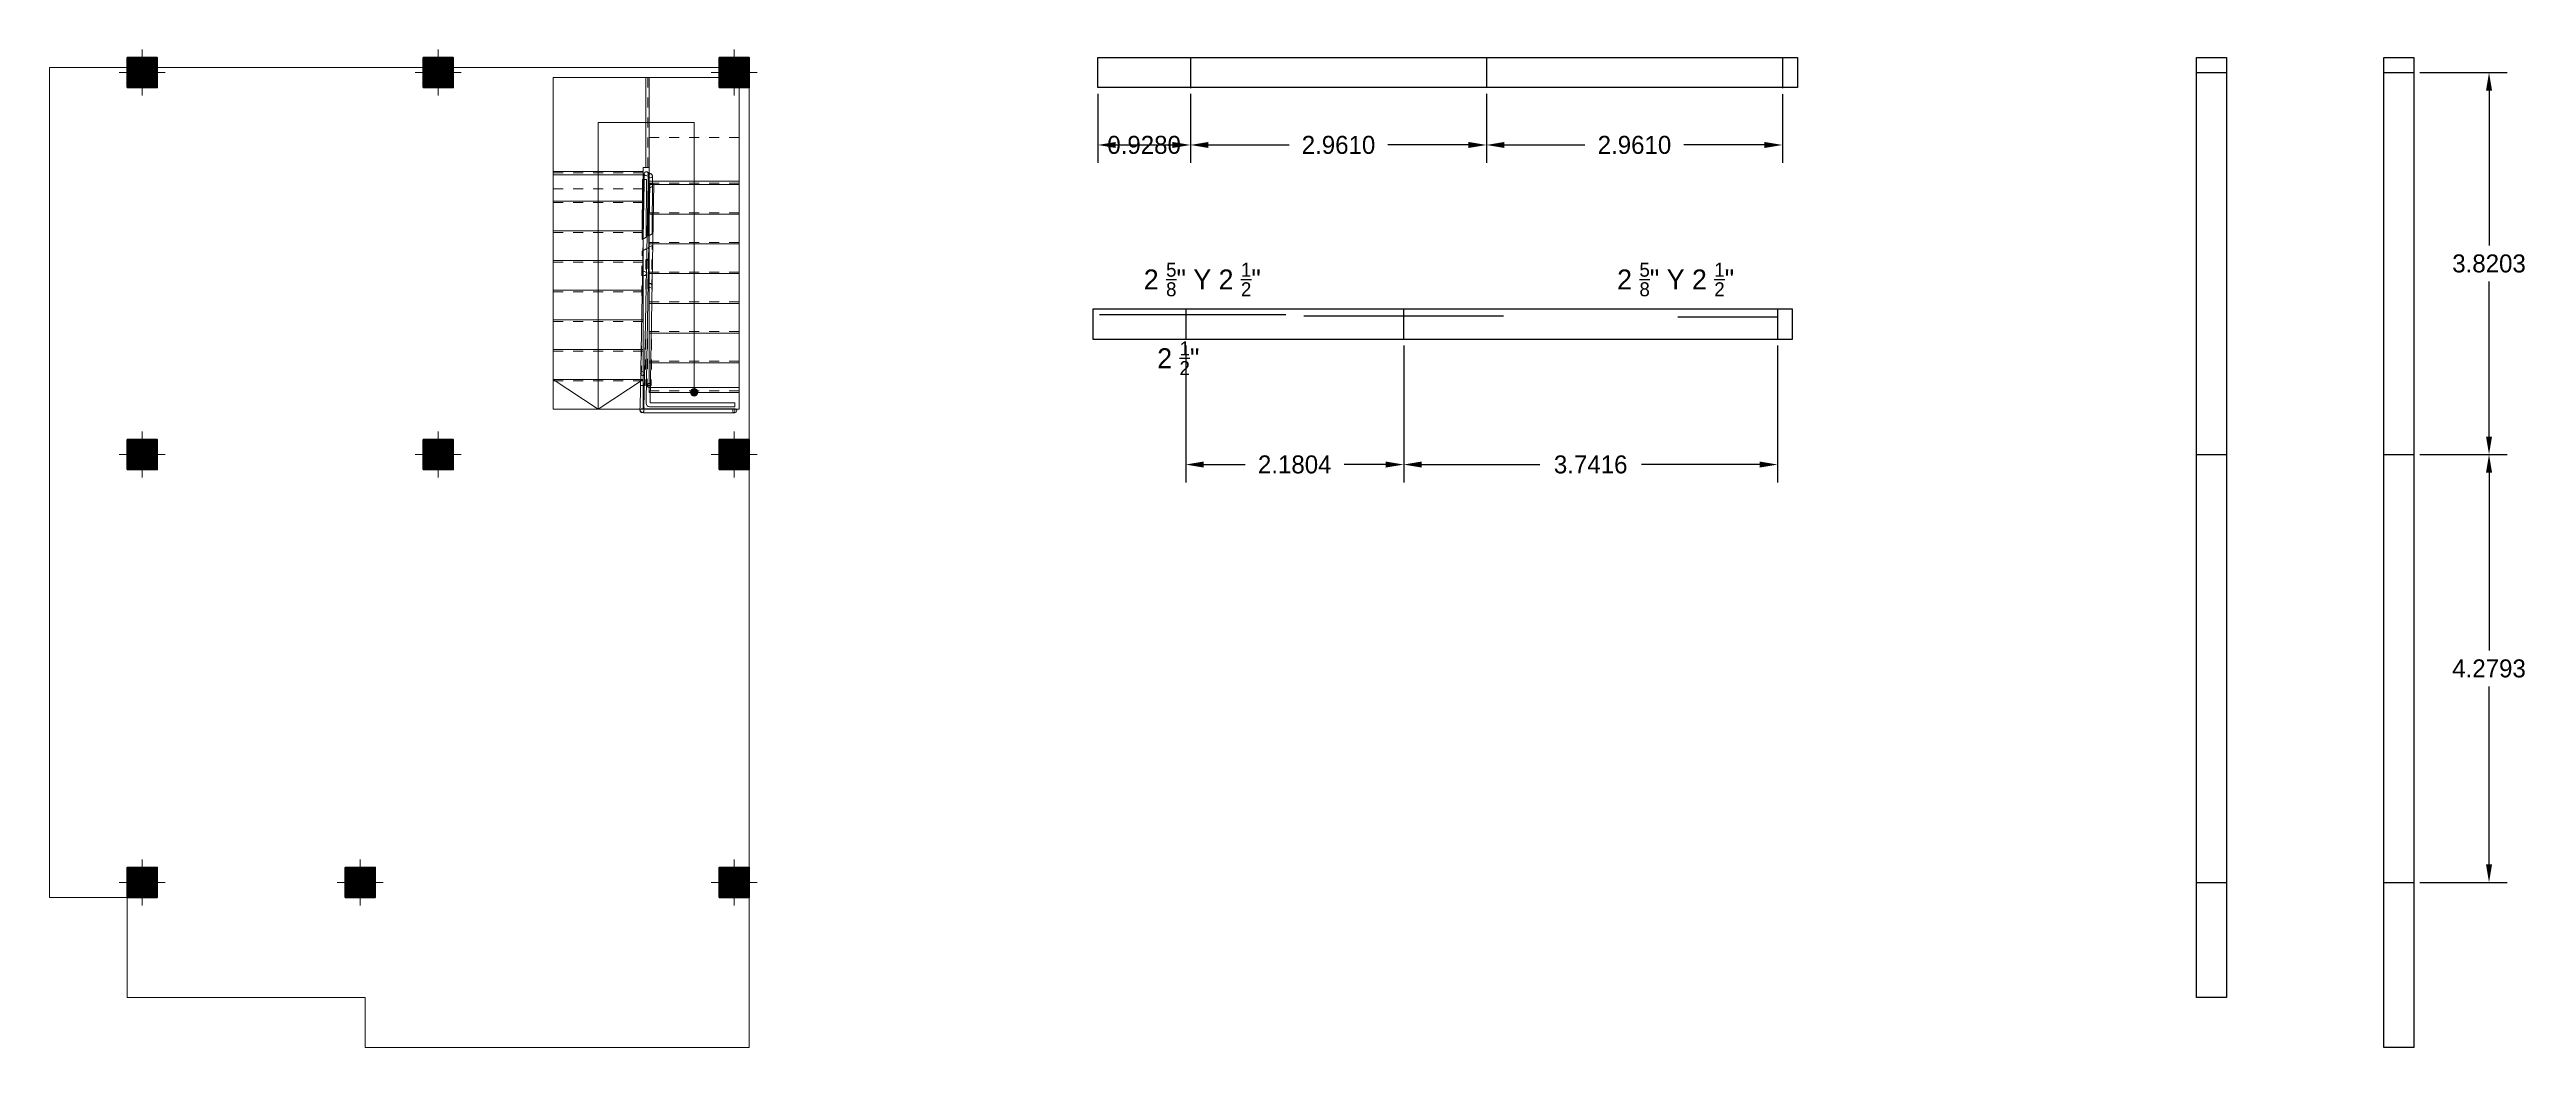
# Model space of a CAD drawing. Header units: metres. Extents: x 70.2 to 95, y 5.9 to 15.9.
import ezdxf

# ---------------------------------------------------------------- set-up
doc = ezdxf.new("R2010")
doc.units = ezdxf.units.M
doc.header["$MEASUREMENT"] = 0
doc.linetypes.add('Puntos densos', pattern=[0.001764, 0, -0.001764])
doc.linetypes.add('Rayas Pequeñas', pattern=[0.002822, 0.001411, -0.001411])
for name, color, linetype in [('Nuevo_Estructura - Carga', 7, 'Continuous'), ('Nuevo_Estructura - Escaleras & Barandillas', 7, 'Continuous'), ('Nuevo_Interior - Escaleras & Barandillas', 7, 'Continuous')]:
    doc.layers.add(name, color=color, linetype=linetype)
for name, color, linetype, lineweight, true_color in [('Nuevo_Estructura - Carga_Pluma_Nº__160', 7, 'Continuous', 20, 0xb4a35c), ('Nuevo_Estructura - Carga_Pluma_Nº__28', 7, 'Continuous', 35, 0xa80f02), ('Nuevo_Estructura - Carga_Pluma_Nº__89', 7, 'Continuous', 20, 0x71cebe), ('Nuevo_Estructura - Escaleras & Barandillas_Pluma_Nº__71', 171, 'Continuous', 20, 0xaaaaff), ('Nuevo_Estructura - Escaleras & Barandillas_Pluma_Nº__91', 171, 'Continuous', 13, 0xaaaaff), ('Nuevo_Interior - Escaleras & Barandillas_Pluma_Nº__91', 171, 'Continuous', 13, 0xaaaaff)]:
    doc.layers.add(name, color=color, linetype=linetype, lineweight=lineweight, true_color=true_color)
for name, color, linetype, lineweight in [('Nuevo_Estructura - Carga_Pluma_Nº__20', 1, 'Continuous', 0), ('Nuevo_Estructura - Escaleras & Barandillas_Pluma_Nº__11', 171, 'Continuous', 18), ('Nuevo_Interior - Escaleras & Barandillas_Pluma_Nº__11', 171, 'Continuous', 18)]:
    doc.layers.add(name, color=color, linetype=linetype, lineweight=lineweight)
doc.styles.add('Estilo_Generado_1', font='arial.ttf')
doc.dimstyles.get("Standard").update_dxf_attribs({"dimtxt": 0.18, "dimasz": 0.18, "dimexe": 0.18, "dimexo": 0.0625, "dimgap": 0.09, "dimtad": 0, "dimtih": 1, "dimtoh": 1, "dimdec": 4, "dimzin": 0, "dimdsep": 46, "dimtxsty": 'Standard', "dimcen": 0.09, "dimadec": 0, "dimazin": 0, "dimtfac": 1, "dimtdec": 4, "dimtofl": 0, "dimtmove": 0, "dimatfit": 3, "dimfxl": 1, "dimtolj": 1, "dimtzin": 0, "dimarcsym": 0})

# ---------------------------------------------------------------- blocks, each defined once
blk = doc.blocks.new('Forjado_1', base_point=(70.226, 7.405))
at = {"layer": 'Nuevo_Estructura - Carga_Pluma_Nº__89', "color": 123, "linetype": 'Continuous', "lineweight": 20, "true_color": 0x71cebe, "flags": 128}
for points in [[(70.226, 7.405), (71.004, 7.405), (71.004, 6.405), (73.384, 6.405), (73.384, 5.905), (77.226, 5.905), (77.226, 6.405), (77.226, 15.705), (75.165, 15.705), (70.226, 15.705), (70.226, 11.605)], [(77.126, 12.289), (77.126, 15.605), (75.265, 15.605), (75.265, 12.289)]]:
    blk.add_lwpolyline(points, close=True, dxfattribs=at)
blk = doc.blocks.new('Escalera_1')
at = {"layer": 'Nuevo_Estructura - Escaleras & Barandillas_Pluma_Nº__71', "linetype": 'Continuous', "lineweight": 20, "true_color": 0xaaaaff}
blk.add_hatch(color=161, dxfattribs=at).paths.add_polyline_path([(76.638, 12.455, 1), (76.713, 12.455, 1)])
at = {"layer": 'Nuevo_Estructura - Escaleras & Barandillas_Pluma_Nº__11', "color": 171, "linetype": 'Continuous', "lineweight": 18}
for p, q in [((75.265, 15.605), (76.226, 15.605)), ((75.265, 14.666), (75.265, 15.605)), ((76.226, 15.605), (77.126, 15.605)), ((76.226, 14.705), (76.226, 15.605)), ((76.226, 15.605), (76.226, 14.705)), ((77.126, 15.605), (77.126, 14.534)), ((76.226, 15.155), (75.715, 15.155)), ((75.715, 15.155), (75.715, 14.666)), ((76.676, 15.155), (76.226, 15.155)), ((76.676, 14.534), (76.676, 15.155)), ((76.165, 14.666), (75.265, 14.666)), ((75.265, 14.666), (76.165, 14.666)), ((75.265, 14.368), (75.265, 14.666)), ((75.715, 14.666), (75.715, 12.586)), ((76.226, 14.705), (76.165, 14.705)), ((76.165, 14.705), (76.165, 14.666)), ((76.165, 14.666), (76.165, 14.368)), ((76.226, 14.534), (76.226, 14.705)), ((76.226, 14.534), (77.126, 14.534)), ((76.226, 14.237), (76.226, 14.534)), ((77.126, 14.534), (76.226, 14.534)), ((76.676, 12.752), (76.676, 14.534)), ((77.126, 14.534), (77.126, 14.237)), ((76.165, 14.368), (75.265, 14.368)), ((75.265, 14.368), (76.165, 14.368)), ((75.265, 14.071), (75.265, 14.368)), ((76.165, 14.368), (76.165, 14.071)), ((76.226, 13.94), (76.226, 14.237)), ((76.226, 14.237), (77.126, 14.237)), ((77.126, 14.237), (76.226, 14.237)), ((77.126, 14.237), (77.126, 13.94)), ((76.165, 14.071), (75.265, 14.071)), ((75.265, 14.071), (76.165, 14.071)), ((75.265, 13.774), (75.265, 14.071)), ((76.165, 14.071), (76.165, 13.774)), ((76.226, 13.643), (76.226, 13.94)), ((76.226, 13.94), (77.126, 13.94)), ((77.126, 13.94), (76.226, 13.94)), ((77.126, 13.94), (77.126, 13.643)), ((76.165, 13.774), (75.265, 13.774)), ((75.265, 13.774), (76.165, 13.774)), ((75.265, 13.477), (75.265, 13.774)), ((76.165, 13.774), (76.165, 13.477)), ((76.226, 13.346), (76.226, 13.643)), ((76.226, 13.643), (77.126, 13.643)), ((77.126, 13.643), (76.226, 13.643)), ((77.126, 13.643), (77.126, 13.346)), ((76.165, 13.477), (75.265, 13.477)), ((75.265, 13.477), (76.165, 13.477)), ((75.265, 13.18), (75.265, 13.477)), ((76.165, 13.477), (76.165, 13.18)), ((76.165, 13.18), (75.265, 13.18)), ((75.265, 13.18), (76.165, 13.18)), ((75.265, 12.883), (75.265, 13.18)), ((76.165, 13.18), (76.165, 12.883)), ((76.226, 13.049), (76.226, 13.346)), ((76.226, 13.346), (77.126, 13.346)), ((77.126, 13.346), (76.226, 13.346)), ((77.126, 13.346), (77.126, 13.049)), ((76.226, 12.752), (76.226, 13.049)), ((76.226, 13.049), (77.126, 13.049)), ((77.126, 13.049), (76.226, 13.049)), ((77.126, 13.049), (77.126, 12.752)), ((76.165, 12.883), (75.265, 12.883)), ((75.265, 12.883), (76.165, 12.883)), ((75.265, 12.586), (75.265, 12.883)), ((76.165, 12.883), (76.165, 12.586)), ((76.226, 12.455), (76.226, 12.752)), ((76.226, 12.752), (77.126, 12.752)), ((77.126, 12.752), (76.226, 12.752)), ((76.676, 12.455), (76.676, 12.752)), ((77.126, 12.752), (77.126, 12.455)), ((76.165, 12.586), (75.265, 12.586)), ((75.265, 12.586), (76.165, 12.586)), ((75.265, 12.289), (75.265, 12.586)), ((75.715, 12.289), (75.265, 12.586)), ((75.715, 12.586), (75.715, 12.289)), ((76.165, 12.586), (75.715, 12.289)), ((76.165, 12.586), (76.165, 12.289)), ((77.126, 12.455), (76.226, 12.455)), ((76.165, 12.289), (75.265, 12.289))]:
    blk.add_line(p, q, dxfattribs=at)
at = {"layer": 'Nuevo_Estructura - Escaleras & Barandillas_Pluma_Nº__11', "color": 171, "linetype": 'Continuous', "lineweight": 18, "flags": 128}
blk.add_lwpolyline([(76.638, 12.455, -1), (76.713, 12.455, -1)], format="xyb", close=True, dxfattribs=at)
at = {"layer": 'Nuevo_Estructura - Escaleras & Barandillas_Pluma_Nº__91', "color": 161, "linetype": 'Continuous', "lineweight": 13, "true_color": 0xaaaaff}
for p, q in [((75.265, 15.605), (76.226, 15.605)), ((75.265, 14.666), (75.265, 15.605)), ((76.191, 15.605), (76.191, 14.705)), ((76.226, 15.605), (77.126, 15.605)), ((77.126, 15.605), (77.126, 15.005)), ((77.126, 15.005), (77.126, 14.569)), ((75.265, 12.289), (75.265, 14.666)), ((75.265, 14.631), (76.165, 14.631)), ((76.226, 14.705), (76.165, 14.705)), ((76.165, 14.705), (76.165, 14.666)), ((76.165, 14.666), (76.165, 12.289)), ((76.226, 14.569), (76.226, 14.705)), ((76.226, 14.534), (76.226, 14.569)), ((77.126, 14.569), (76.226, 14.569)), ((76.226, 12.505), (76.226, 14.534)), ((77.126, 14.569), (77.126, 14.534)), ((77.126, 14.534), (77.126, 12.505)), ((77.126, 12.505), (76.226, 12.505)), ((76.165, 12.289), (75.265, 12.289))]:
    blk.add_line(p, q, dxfattribs=at)
at = {"layer": 'Nuevo_Estructura - Escaleras & Barandillas_Pluma_Nº__91', "color": 161, "linetype": 'Rayas Pequeñas', "lineweight": 13, "true_color": 0xaaaaff}
for p, q in [((76.211, 14.705), (76.211, 15.605)), ((76.226, 14.705), (76.226, 15.005)), ((76.226, 15.005), (77.126, 15.005)), ((76.165, 14.651), (75.265, 14.651)), ((75.265, 14.491), (76.165, 14.491)), ((76.226, 14.549), (77.126, 14.549)), ((76.165, 14.353), (75.265, 14.353)), ((76.226, 14.252), (77.126, 14.252)), ((76.165, 14.056), (75.265, 14.056)), ((76.226, 13.955), (77.126, 13.955)), ((76.165, 13.759), (75.265, 13.759)), ((76.226, 13.658), (77.126, 13.658)), ((76.165, 13.462), (75.265, 13.462)), ((76.165, 13.165), (75.265, 13.165)), ((76.226, 13.361), (77.126, 13.361)), ((76.226, 13.064), (77.126, 13.064)), ((76.165, 12.868), (75.265, 12.868)), ((76.226, 12.767), (77.126, 12.767)), ((76.165, 12.571), (75.265, 12.571)), ((76.226, 12.47), (77.126, 12.47))]:
    blk.add_line(p, q, dxfattribs=at)
at = {"layer": 'Nuevo_Estructura - Escaleras & Barandillas_Pluma_Nº__71', "color": 161, "lineweight": 20, "true_color": 0xaaaaff, "char_height": 0.001, "style": 'Estilo_Generado_1'}
for s, insert, attachment_point, rotation in [('\\A1;{\\pqr;\\fArial|b0|i0|c0|p34;9}', (76.136, 14.75), 6, 90), ('\\A1;{\\pqr;\\fArial|b0|i0|c0|p34;10}', (76.118, 14.575), 6, 180), ('\\A1;{\\pqr;\\fArial|b0|i0|c0|p34;11}', (76.118, 14.278), 6, 180), ('\\A1;{\\pqr;\\fArial|b0|i0|c0|p34;12}', (76.118, 13.981), 6, 180), ('\\A1;{\\pqr;\\fArial|b0|i0|c0|p34;13}', (76.118, 13.684), 6, 180), ('\\A1;{\\pqr;\\fArial|b0|i0|c0|p34;14}', (76.118, 13.387), 6, 180), ('\\A1;{\\pqc;\\pt0,0.071;\\fArial|b0|i0|c0|p34;17C x \\fArial|b0|i0|c0|p34;0,176\\fArial|b0|i0|c0|p34;\\A1{\\H.66x;\\S^  ;}\\fArial|b0|i0|c0|p34;\\fArial|b0|i0|c0|p34;\\fArial|b0|i0|c0|p34;\\fArial|b0|i0|c0|p34;\\A1{\\H.66x;\\S^  ;}\\fArial|b0|i0|c0|p34;\\fArial|b0|i0|c0|p34;\\fArial|b0|i0|c0|p34;\\fArial|b0|i0|c0|p34;\\A1{\\H.66x;\\S^  ;}\\fArial|b0|i0|c0|p34;}', (76.676, 13.494), 8, 90), ('\\A1;{\\pqc;\\pt0,0.071;\\fArial|b0|i0|c0|p34;16H x \\fArial|b0|i0|c0|p34;0,297\\fArial|b0|i0|c0|p34;\\A1{\\H.66x;\\S^  ;}\\fArial|b0|i0|c0|p34;\\fArial|b0|i0|c0|p34;\\fArial|b0|i0|c0|p34;\\fArial|b0|i0|c0|p34;\\A1{\\H.66x;\\S^  ;}\\fArial|b0|i0|c0|p34;\\fArial|b0|i0|c0|p34;\\fArial|b0|i0|c0|p34;\\fArial|b0|i0|c0|p34;\\A1{\\H.66x;\\S^  ;}\\fArial|b0|i0|c0|p34;}', (76.676, 13.494), 2, 90), ('\\A1;{\\pqr;\\fArial|b0|i0|c0|p34;15}', (76.118, 13.09), 6, 180), ('\\A1;{\\pqr;\\fArial|b0|i0|c0|p34;16}', (76.118, 12.793), 6, 180), ('\\A1;{\\pqr;\\fArial|b0|i0|c0|p34;17}', (76.118, 12.496), 6, 180), ('\\A1;{\\pqr;\\fArial|b0|i0|c0|p34;BAJA}', (75.713, 12.189), 6, 180)]:
    blk.add_mtext(s, dxfattribs=dict(at, insert=insert, attachment_point=attachment_point, rotation=rotation))
at = {"layer": 'Nuevo_Estructura - Escaleras & Barandillas_Pluma_Nº__71', "color": 161, "lineweight": 20, "true_color": 0xaaaaff, "char_height": 0.001, "attachment_point": 6, "style": 'Estilo_Generado_1'}
for s, insert in [('\\A1;{\\pqr;\\fArial|b0|i0|c0|p34;8}', (76.272, 14.624)), ('\\A1;{\\pqr;\\fArial|b0|i0|c0|p34;7}', (76.272, 14.327)), ('\\A1;{\\pqr;\\fArial|b0|i0|c0|p34;6}', (76.272, 14.03)), ('\\A1;{\\pqr;\\fArial|b0|i0|c0|p34;5}', (76.272, 13.733)), ('\\A1;{\\pqr;\\fArial|b0|i0|c0|p34;4}', (76.272, 13.436)), ('\\A1;{\\pqr;\\fArial|b0|i0|c0|p34;3}', (76.272, 13.139)), ('\\A1;{\\pqr;\\fArial|b0|i0|c0|p34;2}', (76.272, 12.842)), ('\\A1;{\\pqr;\\fArial|b0|i0|c0|p34;1}', (76.272, 12.545)), ('\\A1;{\\pqr;\\fArial|b0|i0|c0|p34;SUBE}', (76.678, 12.355))]:
    blk.add_mtext(s, dxfattribs=dict(at, insert=insert))
blk = doc.blocks.new('Barandilla_1')
at = {"layer": 'Nuevo_Interior - Escaleras & Barandillas_Pluma_Nº__11', "color": 171, "linetype": 'Continuous', "lineweight": 18}
for p, q in [((76.181, 14.656), (76.175, 14.641)), ((76.181, 14.656), (76.175, 14.641)), ((76.175, 14.641), (76.175, 14.616)), ((76.175, 14.641), (76.175, 14.616)), ((76.198, 14.66), (76.181, 14.656)), ((76.198, 14.66), (76.181, 14.656)), ((76.209, 14.658), (76.198, 14.66)), ((76.209, 14.658), (76.198, 14.66)), ((76.218, 14.654), (76.209, 14.658)), ((76.218, 14.654), (76.209, 14.658)), ((76.22, 14.653), (76.218, 14.654)), ((76.218, 14.654), (76.218, 14.654)), ((76.22, 14.653), (76.218, 14.654)), ((76.218, 14.654), (76.218, 14.654)), ((76.225, 14.65), (76.22, 14.653)), ((76.225, 14.65), (76.22, 14.653)), ((76.235, 14.646), (76.225, 14.65)), ((76.235, 14.646), (76.225, 14.65)), ((76.245, 14.641), (76.235, 14.646)), ((76.245, 14.641), (76.235, 14.646)), ((76.248, 14.637), (76.245, 14.641)), ((76.248, 14.637), (76.245, 14.641)), ((76.252, 14.633), (76.248, 14.637)), ((76.252, 14.633), (76.248, 14.637)), ((76.256, 14.623), (76.252, 14.633)), ((76.256, 14.623), (76.252, 14.633)), ((76.257, 14.613), (76.256, 14.623)), ((76.257, 14.613), (76.256, 14.623)), ((76.174, 14.559), (76.134, 12.307)), ((76.174, 14.559), (76.134, 12.307)), ((76.173, 12.291), (76.214, 14.558)), ((76.173, 12.291), (76.214, 14.558)), ((76.175, 14.616), (76.174, 14.599)), ((76.175, 14.616), (76.174, 14.599)), ((76.174, 14.599), (76.174, 14.594)), ((76.174, 14.599), (76.174, 14.594)), ((76.174, 14.594), (76.174, 14.587)), ((76.174, 14.594), (76.174, 14.587)), ((76.174, 14.587), (76.174, 14.578)), ((76.174, 14.587), (76.174, 14.578)), ((76.174, 14.578), (76.174, 14.559)), ((76.174, 14.578), (76.174, 14.559)), ((76.233, 14.547), (76.195, 12.378)), ((76.207, 14.615), (76.208, 14.615)), ((76.207, 14.615), (76.208, 14.615)), ((76.208, 14.615), (76.218, 14.61)), ((76.208, 14.615), (76.218, 14.61)), ((76.214, 14.598), (76.214, 14.611)), ((76.214, 14.611), (76.217, 14.61)), ((76.214, 14.598), (76.214, 14.611)), ((76.214, 14.611), (76.217, 14.61)), ((76.218, 14.603), (76.214, 14.019)), ((76.218, 14.603), (76.214, 14.019)), ((76.214, 14.593), (76.214, 14.598)), ((76.214, 14.593), (76.214, 14.598)), ((76.214, 14.586), (76.214, 14.593)), ((76.214, 14.586), (76.214, 14.593)), ((76.214, 14.577), (76.214, 14.586)), ((76.214, 14.577), (76.214, 14.586)), ((76.214, 14.558), (76.214, 14.577)), ((76.214, 14.558), (76.214, 14.577)), ((76.218, 14.61), (76.218, 14.609)), ((76.218, 14.61), (76.218, 14.609)), ((76.218, 14.609), (76.218, 14.607)), ((76.218, 14.609), (76.218, 14.607)), ((76.218, 14.607), (76.218, 14.603)), ((76.218, 14.607), (76.218, 14.603)), ((76.273, 14.547), (76.233, 14.547)), ((76.235, 12.377), (76.273, 14.547)), ((76.255, 14.042), (76.258, 14.604)), ((76.255, 14.042), (76.258, 14.604)), ((76.258, 14.604), (76.257, 14.613)), ((76.258, 14.604), (76.257, 14.613)), ((76.214, 14.019), (76.255, 14.042)), ((76.214, 14.019), (76.255, 14.042)), ((76.134, 12.307), (76.133, 12.291)), ((76.134, 12.307), (76.133, 12.291)), ((76.133, 12.291), (76.133, 12.29)), ((76.133, 12.291), (76.133, 12.29)), ((76.133, 12.29), (76.135, 12.279)), ((76.133, 12.29), (76.135, 12.279)), ((76.135, 12.279), (76.14, 12.268)), ((76.135, 12.279), (76.14, 12.268)), ((76.14, 12.268), (76.148, 12.259)), ((76.14, 12.268), (76.148, 12.259)), ((76.148, 12.259), (76.16, 12.254)), ((76.148, 12.259), (76.16, 12.254)), ((76.16, 12.254), (76.17, 12.252)), ((76.16, 12.254), (76.17, 12.252)), ((76.17, 12.252), (76.173, 12.252)), ((76.17, 12.252), (76.173, 12.252)), ((76.173, 12.292), (76.174, 12.306)), ((76.173, 12.292), (76.174, 12.306)), ((76.203, 12.292), (76.173, 12.292)), ((76.203, 12.292), (76.173, 12.292)), ((76.173, 12.291), (76.173, 12.291)), ((76.173, 12.291), (76.173, 12.291)), ((76.173, 12.252), (76.203, 12.252)), ((76.173, 12.252), (76.203, 12.252)), ((76.195, 12.378), (76.194, 12.356)), ((76.194, 12.356), (76.194, 12.355)), ((76.194, 12.355), (76.195, 12.344)), ((76.195, 12.344), (76.199, 12.333)), ((76.199, 12.333), (76.206, 12.322)), ((76.218, 12.292), (76.203, 12.292)), ((76.218, 12.292), (76.203, 12.292)), ((76.203, 12.252), (76.218, 12.252)), ((76.203, 12.252), (76.218, 12.252)), ((76.206, 12.322), (76.216, 12.315)), ((76.216, 12.315), (76.228, 12.312)), ((77.081, 12.292), (76.218, 12.292)), ((77.081, 12.292), (76.218, 12.292)), ((76.218, 12.252), (77.081, 12.252)), ((76.218, 12.252), (77.081, 12.252)), ((76.228, 12.312), (76.243, 12.312)), ((76.234, 12.356), (76.235, 12.377)), ((76.235, 12.352), (76.234, 12.356)), ((76.243, 12.352), (76.235, 12.352)), ((76.251, 12.352), (76.243, 12.352)), ((76.243, 12.312), (76.251, 12.312)), ((76.256, 12.352), (76.251, 12.352)), ((76.251, 12.312), (76.256, 12.312)), ((76.263, 12.352), (76.256, 12.352)), ((76.256, 12.312), (76.263, 12.312)), ((76.27, 12.352), (76.263, 12.352)), ((76.263, 12.312), (76.27, 12.312)), ((76.279, 12.352), (76.27, 12.352)), ((76.27, 12.312), (76.279, 12.312)), ((76.287, 12.352), (76.279, 12.352)), ((76.279, 12.312), (76.287, 12.312)), ((76.309, 12.352), (76.287, 12.352)), ((76.287, 12.312), (76.309, 12.312)), ((77.081, 12.352), (76.309, 12.352)), ((76.309, 12.312), (77.081, 12.312)), ((77.081, 12.312), (77.081, 12.352)), ((77.081, 12.252), (77.081, 12.292)), ((77.081, 12.252), (77.081, 12.292))]:
    blk.add_line(p, q, dxfattribs=at)
at = {"layer": 'Nuevo_Interior - Escaleras & Barandillas_Pluma_Nº__11', "color": 171, "linetype": 'Continuous', "lineweight": 18, "flags": 128}
for points in [[(76.204, 14.661, 1), (76.186, 14.625, 1)], [(76.258, 14.622, 1), (76.218, 14.622, 1)], [(76.257, 14.525, 1), (76.217, 14.525, 1)], [(76.157, 13.644, 1), (76.197, 13.643, 1)], [(76.14, 12.644, 1), (76.18, 12.643, 1)], [(76.133, 12.273, 1), (76.173, 12.272, 1)], [(77.081, 12.252, 1), (77.081, 12.292, 1)]]:
    blk.add_lwpolyline(points, format="xyb", close=True, dxfattribs=at)
blk.add_lwpolyline([(76.194, 14.007), (76.198, 14.585), (76.158, 14.585), (76.154, 13.985)], close=True, dxfattribs=at)
at = {"layer": 'Nuevo_Interior - Escaleras & Barandillas_Pluma_Nº__91', "color": 161, "linetype": 'Rayas Pequeñas', "lineweight": 13, "true_color": 0xaaaaff, "flags": 128}
for points in [[(76.146, 12.526), (76.186, 12.525), (76.194, 13.892), (76.154, 13.869)], [(76.206, 12.525), (76.246, 12.525), (76.254, 13.926), (76.214, 13.903)], [(76.206, 12.525), (76.246, 12.525), (76.254, 13.926), (76.214, 13.903)]]:
    blk.add_lwpolyline(points, close=True, dxfattribs=at)
for points in [[(76.252, 13.525, 1), (76.212, 13.525, 1)], [(76.246, 12.525, 1), (76.206, 12.525, 1)]]:
    blk.add_lwpolyline(points, format="xyb", close=True, dxfattribs=at)
blk = doc.blocks.new('Pilar_1', base_point=(71.154, 15.654))
at = {"layer": 'Nuevo_Estructura - Carga_Pluma_Nº__160', "linetype": 'Continuous', "lineweight": 0, "true_color": 0x5a512e}
blk.add_hatch(color=59, dxfattribs=at).paths.add_polyline_path([(71.004, 15.504), (71.304, 15.504), (71.304, 15.804), (71.004, 15.804)])
at = {"layer": 'Nuevo_Estructura - Carga_Pluma_Nº__20', "color": 1, "linetype": 'Continuous', "lineweight": 0}
for p, q in [((71.154, 15.734), (71.154, 15.884)), ((71.074, 15.654), (70.924, 15.654)), ((71.234, 15.654), (71.384, 15.654)), ((71.154, 15.574), (71.154, 15.424))]:
    blk.add_line(p, q, dxfattribs=at)
blk.add_point((71.154, 15.654), dxfattribs=at)
at = {"layer": 'Nuevo_Estructura - Carga_Pluma_Nº__28', "color": 14, "linetype": 'Continuous', "lineweight": 35, "true_color": 0xa80f02, "flags": 128}
blk.add_lwpolyline([(71.004, 15.504), (71.304, 15.504), (71.304, 15.804), (71.004, 15.804)], close=True, dxfattribs=at)
blk = doc.blocks.new('Pilar_2', base_point=(77.076, 15.654))
at = {"layer": 'Nuevo_Estructura - Carga_Pluma_Nº__160', "linetype": 'Continuous', "lineweight": 0, "true_color": 0x5a512e}
blk.add_hatch(color=59, dxfattribs=at).paths.add_polyline_path([(76.926, 15.504), (77.226, 15.504), (77.226, 15.804), (76.926, 15.804)])
at = {"layer": 'Nuevo_Estructura - Carga_Pluma_Nº__20', "color": 1, "linetype": 'Continuous', "lineweight": 0}
for p, q in [((77.076, 15.734), (77.076, 15.884)), ((76.996, 15.654), (76.846, 15.654)), ((77.156, 15.654), (77.306, 15.654)), ((77.076, 15.574), (77.076, 15.424))]:
    blk.add_line(p, q, dxfattribs=at)
blk.add_point((77.076, 15.654), dxfattribs=at)
at = {"layer": 'Nuevo_Estructura - Carga_Pluma_Nº__28', "color": 14, "linetype": 'Continuous', "lineweight": 35, "true_color": 0xa80f02, "flags": 128}
blk.add_lwpolyline([(76.926, 15.504), (77.226, 15.504), (77.226, 15.804), (76.926, 15.804)], close=True, dxfattribs=at)
blk = doc.blocks.new('Pilar_3', base_point=(74.115, 15.654))
at = {"layer": 'Nuevo_Estructura - Carga_Pluma_Nº__160', "linetype": 'Continuous', "lineweight": 0, "true_color": 0x5a512e}
blk.add_hatch(color=59, dxfattribs=at).paths.add_polyline_path([(73.965, 15.504), (74.265, 15.504), (74.265, 15.804), (73.965, 15.804)])
at = {"layer": 'Nuevo_Estructura - Carga_Pluma_Nº__20', "color": 1, "linetype": 'Continuous', "lineweight": 0}
for p, q in [((74.115, 15.734), (74.115, 15.884)), ((74.035, 15.654), (73.885, 15.654)), ((74.195, 15.654), (74.345, 15.654)), ((74.115, 15.574), (74.115, 15.424))]:
    blk.add_line(p, q, dxfattribs=at)
blk.add_point((74.115, 15.654), dxfattribs=at)
at = {"layer": 'Nuevo_Estructura - Carga_Pluma_Nº__28', "color": 14, "linetype": 'Continuous', "lineweight": 35, "true_color": 0xa80f02, "flags": 128}
blk.add_lwpolyline([(73.965, 15.504), (74.265, 15.504), (74.265, 15.804), (73.965, 15.804)], close=True, dxfattribs=at)
blk = doc.blocks.new('Pilar_4', base_point=(71.154, 7.555))
at = {"layer": 'Nuevo_Estructura - Carga_Pluma_Nº__160', "linetype": 'Continuous', "lineweight": 0, "true_color": 0x5a512e}
blk.add_hatch(color=59, dxfattribs=at).paths.add_polyline_path([(71.004, 7.405), (71.304, 7.405), (71.304, 7.705), (71.004, 7.705)])
at = {"layer": 'Nuevo_Estructura - Carga_Pluma_Nº__20', "color": 1, "linetype": 'Continuous', "lineweight": 0}
for p, q in [((71.154, 7.635), (71.154, 7.785)), ((71.074, 7.555), (70.924, 7.555)), ((71.154, 7.475), (71.154, 7.325)), ((71.234, 7.555), (71.384, 7.555))]:
    blk.add_line(p, q, dxfattribs=at)
blk.add_point((71.154, 7.555), dxfattribs=at)
at = {"layer": 'Nuevo_Estructura - Carga_Pluma_Nº__28', "color": 14, "linetype": 'Continuous', "lineweight": 35, "true_color": 0xa80f02, "flags": 128}
blk.add_lwpolyline([(71.004, 7.405), (71.304, 7.405), (71.304, 7.705), (71.004, 7.705)], close=True, dxfattribs=at)
blk = doc.blocks.new('Pilar_5', base_point=(77.076, 7.555))
at = {"layer": 'Nuevo_Estructura - Carga_Pluma_Nº__160', "linetype": 'Continuous', "lineweight": 0, "true_color": 0x5a512e}
blk.add_hatch(color=59, dxfattribs=at).paths.add_polyline_path([(76.926, 7.405), (77.226, 7.405), (77.226, 7.705), (76.926, 7.705)])
at = {"layer": 'Nuevo_Estructura - Carga_Pluma_Nº__20', "color": 1, "linetype": 'Continuous', "lineweight": 0}
for p, q in [((77.076, 7.635), (77.076, 7.785)), ((76.996, 7.555), (76.846, 7.555)), ((77.076, 7.475), (77.076, 7.325)), ((77.156, 7.555), (77.306, 7.555))]:
    blk.add_line(p, q, dxfattribs=at)
blk.add_point((77.076, 7.555), dxfattribs=at)
at = {"layer": 'Nuevo_Estructura - Carga_Pluma_Nº__28', "color": 14, "linetype": 'Continuous', "lineweight": 35, "true_color": 0xa80f02, "flags": 128}
blk.add_lwpolyline([(76.926, 7.405), (77.226, 7.405), (77.226, 7.705), (76.926, 7.705)], close=True, dxfattribs=at)
blk = doc.blocks.new('Pilar_6', base_point=(73.334, 7.555))
at = {"layer": 'Nuevo_Estructura - Carga_Pluma_Nº__160', "linetype": 'Continuous', "lineweight": 0, "true_color": 0x5a512e}
blk.add_hatch(color=59, dxfattribs=at).paths.add_polyline_path([(73.184, 7.405), (73.484, 7.405), (73.484, 7.705), (73.184, 7.705)])
at = {"layer": 'Nuevo_Estructura - Carga_Pluma_Nº__20', "color": 1, "linetype": 'Continuous', "lineweight": 0}
for p, q in [((73.334, 7.635), (73.334, 7.785)), ((73.254, 7.555), (73.104, 7.555)), ((73.334, 7.475), (73.334, 7.325)), ((73.414, 7.555), (73.564, 7.555))]:
    blk.add_line(p, q, dxfattribs=at)
blk.add_point((73.334, 7.555), dxfattribs=at)
at = {"layer": 'Nuevo_Estructura - Carga_Pluma_Nº__28', "color": 14, "linetype": 'Continuous', "lineweight": 35, "true_color": 0xa80f02, "flags": 128}
blk.add_lwpolyline([(73.184, 7.405), (73.484, 7.405), (73.484, 7.705), (73.184, 7.705)], close=True, dxfattribs=at)
blk = doc.blocks.new('Pilar_7', base_point=(71.154, 11.834))
at = {"layer": 'Nuevo_Estructura - Carga_Pluma_Nº__160', "linetype": 'Continuous', "lineweight": 0, "true_color": 0x5a512e}
blk.add_hatch(color=59, dxfattribs=at).paths.add_polyline_path([(71.004, 11.684), (71.304, 11.684), (71.304, 11.984), (71.004, 11.984)])
at = {"layer": 'Nuevo_Estructura - Carga_Pluma_Nº__20', "color": 1, "linetype": 'Continuous', "lineweight": 0}
for p, q in [((71.154, 11.914), (71.154, 12.064)), ((71.074, 11.834), (70.924, 11.834)), ((71.154, 11.754), (71.154, 11.604)), ((71.234, 11.834), (71.384, 11.834))]:
    blk.add_line(p, q, dxfattribs=at)
blk.add_point((71.154, 11.834), dxfattribs=at)
at = {"layer": 'Nuevo_Estructura - Carga_Pluma_Nº__28', "color": 14, "linetype": 'Continuous', "lineweight": 35, "true_color": 0xa80f02, "flags": 128}
blk.add_lwpolyline([(71.004, 11.684), (71.304, 11.684), (71.304, 11.984), (71.004, 11.984)], close=True, dxfattribs=at)
blk = doc.blocks.new('Pilar_8', base_point=(77.076, 11.834))
at = {"layer": 'Nuevo_Estructura - Carga_Pluma_Nº__160', "linetype": 'Continuous', "lineweight": 0, "true_color": 0x5a512e}
blk.add_hatch(color=59, dxfattribs=at).paths.add_polyline_path([(76.926, 11.684), (77.226, 11.684), (77.226, 11.984), (76.926, 11.984)])
at = {"layer": 'Nuevo_Estructura - Carga_Pluma_Nº__20', "color": 1, "linetype": 'Continuous', "lineweight": 0}
for p, q in [((77.076, 11.914), (77.076, 12.064)), ((76.996, 11.834), (76.846, 11.834)), ((77.076, 11.754), (77.076, 11.604)), ((77.156, 11.834), (77.306, 11.834))]:
    blk.add_line(p, q, dxfattribs=at)
blk.add_point((77.076, 11.834), dxfattribs=at)
at = {"layer": 'Nuevo_Estructura - Carga_Pluma_Nº__28', "color": 14, "linetype": 'Continuous', "lineweight": 35, "true_color": 0xa80f02, "flags": 128}
blk.add_lwpolyline([(76.926, 11.684), (77.226, 11.684), (77.226, 11.984), (76.926, 11.984)], close=True, dxfattribs=at)
blk = doc.blocks.new('Pilar_9', base_point=(74.115, 11.834))
at = {"layer": 'Nuevo_Estructura - Carga_Pluma_Nº__160', "linetype": 'Continuous', "lineweight": 0, "true_color": 0x5a512e}
blk.add_hatch(color=59, dxfattribs=at).paths.add_polyline_path([(73.965, 11.684), (74.265, 11.684), (74.265, 11.984), (73.965, 11.984)])
at = {"layer": 'Nuevo_Estructura - Carga_Pluma_Nº__20', "color": 1, "linetype": 'Continuous', "lineweight": 0}
for p, q in [((74.115, 11.914), (74.115, 12.064)), ((74.035, 11.834), (73.885, 11.834)), ((74.115, 11.754), (74.115, 11.604)), ((74.195, 11.834), (74.345, 11.834))]:
    blk.add_line(p, q, dxfattribs=at)
blk.add_point((74.115, 11.834), dxfattribs=at)
at = {"layer": 'Nuevo_Estructura - Carga_Pluma_Nº__28', "color": 14, "linetype": 'Continuous', "lineweight": 35, "true_color": 0xa80f02, "flags": 128}
blk.add_lwpolyline([(73.965, 11.684), (74.265, 11.684), (74.265, 11.984), (73.965, 11.984)], close=True, dxfattribs=at)
blk = doc.blocks.new('*D17')
at = {"color": 0, "lineweight": -2, "transparency": 16777216}
for p, q in [((80.713, 15.442), (80.713, 14.75)), ((81.641, 15.442), (81.641, 14.75)), ((80.893, 14.93), (81.461, 14.93))]:
    blk.add_line(p, q, dxfattribs=at)
at = {"color": 0, "transparency": 16777216}
for points in [[(80.893, 14.96), (80.893, 14.9), (80.713, 14.93)], [(81.461, 14.96), (81.461, 14.9), (81.641, 14.93)]]:
    blk.add_solid(points, dxfattribs=at)
at = {"layer": 'Defpoints', "color": 0, "transparency": 16777216}
for p in [(80.713, 15.504), (81.641, 15.504), (81.641, 14.93)]:
    blk.add_point(p, dxfattribs=at)
at = {"color": 0, "transparency": 16777216, "insert": (81.177, 14.93), "char_height": 0.18, "attachment_point": 5}
blk.add_mtext('\\A1;0.9280', dxfattribs=at)
blk = doc.blocks.new('*D18')
at = {"color": 0, "lineweight": -2, "transparency": 16777216}
for p, q in [((81.641, 15.442), (81.641, 14.75)), ((84.602, 15.442), (84.602, 14.75)), ((81.821, 14.93), (82.627, 14.93)), ((84.422, 14.93), (83.617, 14.93))]:
    blk.add_line(p, q, dxfattribs=at)
at = {"color": 0, "transparency": 16777216}
for points in [[(81.821, 14.96), (81.821, 14.9), (81.641, 14.93)], [(84.422, 14.96), (84.422, 14.9), (84.602, 14.93)]]:
    blk.add_solid(points, dxfattribs=at)
at = {"layer": 'Defpoints', "color": 0, "transparency": 16777216}
for p in [(81.641, 15.504), (84.602, 15.504), (84.602, 14.93)]:
    blk.add_point(p, dxfattribs=at)
at = {"color": 0, "transparency": 16777216, "insert": (83.122, 14.93), "char_height": 0.18, "attachment_point": 5}
blk.add_mtext('\\A1;2.9610', dxfattribs=at)
blk = doc.blocks.new('*D19')
at = {"color": 0, "lineweight": -2, "transparency": 16777216}
for p, q in [((84.602, 15.442), (84.602, 14.75)), ((87.563, 15.437), (87.563, 14.75)), ((84.782, 14.93), (85.588, 14.93)), ((87.383, 14.93), (86.578, 14.93))]:
    blk.add_line(p, q, dxfattribs=at)
at = {"color": 0, "transparency": 16777216}
for points in [[(84.782, 14.96), (84.782, 14.9), (84.602, 14.93)], [(87.383, 14.96), (87.383, 14.9), (87.563, 14.93)]]:
    blk.add_solid(points, dxfattribs=at)
at = {"layer": 'Defpoints', "color": 0, "transparency": 16777216}
for p in [(84.602, 15.504), (87.563, 15.499), (87.563, 14.93)]:
    blk.add_point(p, dxfattribs=at)
at = {"color": 0, "transparency": 16777216, "insert": (86.083, 14.93), "char_height": 0.18, "attachment_point": 5}
blk.add_mtext('\\A1;2.9610', dxfattribs=at)
blk = doc.blocks.new('*D20')
at = {"color": 0, "lineweight": -2, "transparency": 16777216}
for p, q in [((93.942, 15.654), (94.813, 15.654)), ((94.633, 15.474), (94.633, 13.924)), ((94.633, 12.014), (94.633, 13.564)), ((93.942, 11.834), (94.813, 11.834))]:
    blk.add_line(p, q, dxfattribs=at)
at = {"color": 0, "transparency": 16777216}
for points in [[(94.603, 15.474), (94.663, 15.474), (94.633, 15.654)], [(94.603, 12.014), (94.663, 12.014), (94.633, 11.834)]]:
    blk.add_solid(points, dxfattribs=at)
at = {"layer": 'Defpoints', "color": 0, "transparency": 16777216}
for p in [(93.88, 15.654), (93.88, 11.834), (94.633, 11.834)]:
    blk.add_point(p, dxfattribs=at)
at = {"color": 0, "transparency": 16777216, "insert": (94.633, 13.744), "char_height": 0.18, "attachment_point": 5}
blk.add_mtext('\\A1;3.8203', dxfattribs=at)
blk = doc.blocks.new('*D21')
at = {"color": 0, "lineweight": -2, "transparency": 16777216}
for p, q in [((93.942, 11.834), (94.813, 11.834)), ((94.633, 11.654), (94.633, 9.874)), ((94.633, 7.735), (94.633, 9.514)), ((93.942, 7.555), (94.813, 7.555))]:
    blk.add_line(p, q, dxfattribs=at)
at = {"color": 0, "transparency": 16777216}
for points in [[(94.603, 11.654), (94.663, 11.654), (94.633, 11.834)], [(94.603, 7.735), (94.663, 7.735), (94.633, 7.555)]]:
    blk.add_solid(points, dxfattribs=at)
at = {"layer": 'Defpoints', "color": 0, "transparency": 16777216}
for p in [(93.88, 11.834), (93.88, 7.555), (94.633, 7.555)]:
    blk.add_point(p, dxfattribs=at)
at = {"color": 0, "transparency": 16777216, "insert": (94.633, 9.694), "char_height": 0.18, "attachment_point": 5}
blk.add_mtext('\\A1;4.2793', dxfattribs=at)
blk = doc.blocks.new('*D22')
at = {"color": 0, "lineweight": -2, "transparency": 16777216}
for p, q in [((81.593, 12.926), (81.593, 11.554)), ((83.774, 12.921), (83.774, 11.554)), ((81.773, 11.734), (82.189, 11.734)), ((83.594, 11.734), (83.179, 11.734))]:
    blk.add_line(p, q, dxfattribs=at)
at = {"color": 0, "transparency": 16777216}
for points in [[(81.773, 11.764), (81.773, 11.704), (81.593, 11.734)], [(83.594, 11.764), (83.594, 11.704), (83.774, 11.734)]]:
    blk.add_solid(points, dxfattribs=at)
at = {"layer": 'Defpoints', "color": 0, "transparency": 16777216}
for p in [(81.593, 12.989), (83.774, 12.984), (83.774, 11.734)]:
    blk.add_point(p, dxfattribs=at)
at = {"color": 0, "transparency": 16777216, "insert": (82.684, 11.734), "char_height": 0.18, "attachment_point": 5}
blk.add_mtext('\\A1;2.1804', dxfattribs=at)
blk = doc.blocks.new('*D23')
at = {"color": 0, "lineweight": -2, "transparency": 16777216}
for p, q in [((83.774, 12.926), (83.774, 11.554)), ((87.515, 12.926), (87.515, 11.554)), ((83.954, 11.734), (85.135, 11.734)), ((87.335, 11.734), (86.155, 11.734))]:
    blk.add_line(p, q, dxfattribs=at)
at = {"color": 0, "transparency": 16777216}
for points in [[(83.954, 11.764), (83.954, 11.704), (83.774, 11.734)], [(87.335, 11.764), (87.335, 11.704), (87.515, 11.734)]]:
    blk.add_solid(points, dxfattribs=at)
at = {"layer": 'Defpoints', "color": 0, "transparency": 16777216}
for p in [(83.774, 12.989), (87.515, 12.989), (87.515, 11.734)]:
    blk.add_point(p, dxfattribs=at)
at = {"color": 0, "transparency": 16777216, "insert": (85.645, 11.734), "char_height": 0.18, "attachment_point": 5}
blk.add_mtext('\\A1;3.7416', dxfattribs=at)

msp = doc.modelspace()

# ---------------------------------------------------------------- linework, layer by layer
for p, q in [((81.64115, 15.80916), (81.64115, 15.49916)), ((84.60214, 15.80416), (84.60214, 15.50416)), ((87.56313, 15.80916), (87.56313, 15.49916)), ((91.70737, 15.65416), (92.00737, 15.65416)), ((93.57975, 15.65416), (93.87975, 15.65416)), ((80.7303, 13.23532), (82.59338, 13.23532)), ((81.59338, 13.29353), (81.59338, 12.98853)), ((82.77376, 13.22249), (84.77376, 13.22249)), ((83.77376, 13.28853), (83.77376, 12.98353)), ((86.51536, 13.21058), (87.51536, 13.21058)), ((87.51536, 13.29353), (87.51536, 12.98853)), ((91.70737, 11.83386), (92.00737, 11.83386)), ((93.57975, 11.83386), (93.87975, 11.83386)), ((91.70237, 7.55452), (92.01237, 7.55452)), ((93.57475, 7.55452), (93.88475, 7.55452))]:
    msp.add_line(p, q)
for points in [[(80.71315, 15.80416), (87.71313, 15.80416), (87.71313, 15.50416), (80.71315, 15.50416)], [(91.70737, 15.80416), (92.00737, 15.80416), (92.00737, 6.40452), (91.70737, 6.40452)], [(93.57975, 15.80416), (93.87975, 15.80416), (93.87975, 5.90452), (93.57975, 5.90452)], [(87.66536, 13.28853), (80.66538, 13.28853), (80.66538, 12.98853), (87.66536, 12.98853)]]:
    msp.add_lwpolyline(points, close=True)

# ---------------------------------------------------------------- block references
at = {"layer": 'Nuevo_Estructura - Carga', "color": 14, "lineweight": 35, "true_color": 0xa80f02}
for name, p in [('Pilar_1', (71.15387, 15.65416)), ('Pilar_3', (74.11486, 15.65416)), ('Pilar_2', (77.07585, 15.65416)), ('Pilar_7', (71.15387, 11.83386)), ('Pilar_9', (74.11486, 11.83386)), ('Pilar_8', (77.07585, 11.83386)), ('Pilar_4', (71.15387, 7.55452)), ('Pilar_6', (73.33425, 7.55452)), ('Pilar_5', (77.07585, 7.55452))]:
    msp.add_blockref(name, p, dxfattribs=at)
at = {"layer": 'Nuevo_Estructura - Carga', "color": 123, "linetype": 'Continuous', "lineweight": 20, "true_color": 0x71cebe}
msp.add_blockref('Forjado_1', (70.22587, 7.40452), dxfattribs=at)
at = {"layer": 'Nuevo_Estructura - Escaleras & Barandillas', "color": 8, "linetype": 'Puntos densos', "lineweight": 15}
msp.add_blockref('Escalera_1', (0, 0), dxfattribs=at)
at = {"layer": 'Nuevo_Interior - Escaleras & Barandillas', "color": 7, "linetype": 'Continuous', "lineweight": 13}
msp.add_blockref('Barandilla_1', (0, 0), dxfattribs=at)

# ---------------------------------------------------------------- texts
at = {"char_height": 0.2, "attachment_point": 1}
for s, width, insert in [('\\A1;2 {\\H0.7x;\\S5/8;}" Y 2 {\\H0.7x;\\S1/2;}"', 2.0052284, (81.17362, 13.75259)), ('\\A1;2 {\\H0.7x;\\S5/8;}" Y 2 {\\H0.7x;\\S1/2;}"', 2.0052284, (85.9094, 13.75259)), ('\\A1;2 {\\H0.7x;\\S1/2;}"', 0.6773739, (81.30843, 12.96476))]:
    msp.add_mtext_dynamic_manual_height_columns(s, width=width, gutter_width=1, heights=[0], dxfattribs=dict(at, insert=insert))

# ---------------------------------------------------------------- dimensions: what is measured, and where the dimension line sits
for base, p1, p2, picture, middle in [((94.63264, 11.83386), (93.87975, 15.65416), (93.87975, 11.83386), '*D20', (94.63264, 13.74401)), ((94.63264, 7.55452), (93.87975, 11.83386), (93.87975, 7.55452), '*D21', (94.63264, 9.69419))]:
    dim = msp.add_linear_dim(base=base, p1=p1, p2=p2, angle=90, dimstyle='Standard')
    dim.commit()
    dim.dimension.update_dxf_attribs({"geometry": picture, "text_midpoint": middle})
dim = msp.add_linear_dim(base=(81.64115, 14.92986), p1=(80.71315, 15.50416), p2=(81.64115, 15.50416), dimstyle='Standard')
dim.commit()
dim.dimension.update_dxf_attribs({"geometry": '*D17', "text_midpoint": (81.17715, 14.92986), "dimtype": 160})
for base, p1, p2, picture, middle in [((84.60214, 14.92986), (81.64115, 15.50416), (84.60214, 15.50416), '*D18', (83.12164, 14.92986)), ((87.56313, 14.92986), (84.60214, 15.50416), (87.56313, 15.49916), '*D19', (86.08263, 14.92986))]:
    dim = msp.add_linear_dim(base=base, p1=p1, p2=p2, dimstyle='Standard', override={"dimtmove": 1})
    dim.commit()
    dim.dimension.update_dxf_attribs({"geometry": picture, "text_midpoint": middle})
for base, p1, p2, picture, middle in [((83.77376, 11.73406), (81.59338, 12.98853), (83.77376, 12.98353), '*D22', (82.68357, 11.73406)), ((87.51536, 11.73406), (83.77376, 12.98853), (87.51536, 12.98853), '*D23', (85.64456, 11.73406))]:
    dim = msp.add_linear_dim(base=base, p1=p1, p2=p2, dimstyle='Standard')
    dim.commit()
    dim.dimension.update_dxf_attribs({"geometry": picture, "text_midpoint": middle})

doc.saveas('drawing.dxf')
